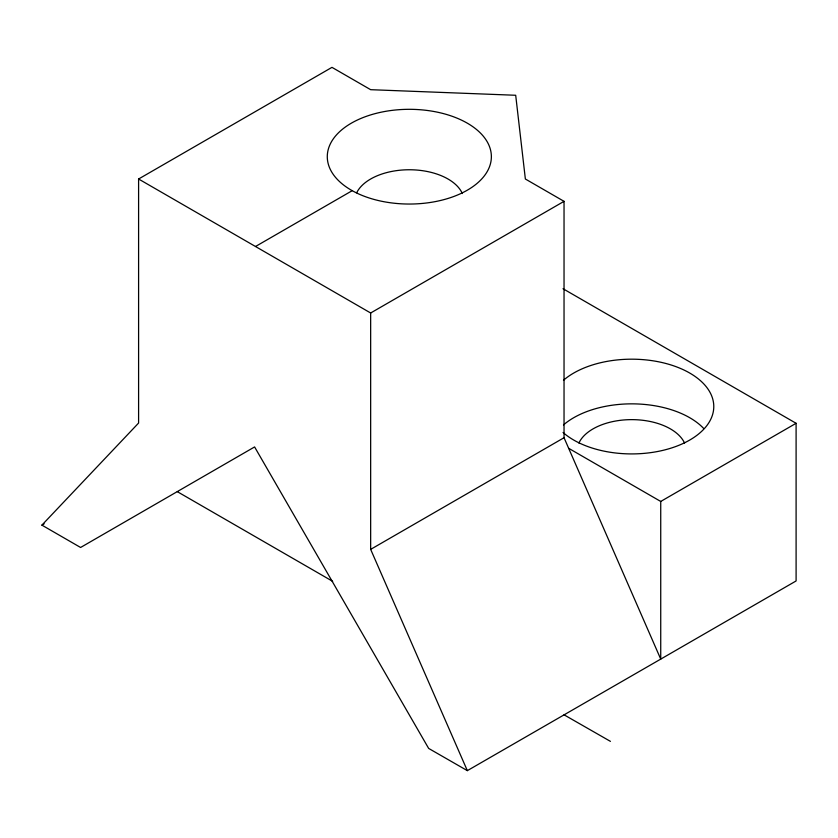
<?xml version="1.0" encoding="UTF-8"?>
<svg xmlns="http://www.w3.org/2000/svg" width="838" height="838" viewBox="0 0 838 838"><rect width="100%" height="100%" fill="white"/><g stroke="black" fill="none" stroke-linecap="round" stroke-linejoin="round"><path stroke-width="1.26" d="M41.9 525.133L138.595 423.043L138.595 179.007L331.974 67.354L370.658 89.687L515.695 95.27L525.363 179.007L564.037 201.34L564.037 437.719L660.732 659.108L467.342 770.646L428.658 748.418L254.595 446.937L80.595 547.476L41.9 525.133L44.152 523.834M255.506 246.498L352.201 190.676A82.051 47.368 0 0 0 488.889 168.249A82.051 47.368 0 0 0 386.894 111.119A82.051 47.368 0 0 0 352.201 190.676M138.595 179.007L370.658 312.993L564.037 201.34M467.342 770.646L370.658 549.372L564.037 437.719M660.732 501.449L796.1 423.295L796.1 580.954L660.732 659.108L660.732 501.449L568.656 448.299M564.037 714.814L610.431 741.368M563.01 288.722L796.1 423.295M177.289 491.644L332.676 581.342M370.658 312.993L370.658 549.372M578.89 443.04A54.7 31.582 0 0 1 631.726 419.629A54.7 31.582 0 0 1 684.552 443.04M563.482 380.253A82.051 47.368 0 0 1 685.997 371.025A82.051 47.368 0 0 1 685.421 442.37A82.051 47.368 0 0 1 563.052 432.471M563.482 424.918A82.051 47.368 0 0 1 703.773 428.553M356.674 192.792A54.7 31.582 0 0 1 410.002 169.758A54.7 31.582 0 0 1 462.335 193.536"/></g></svg>
